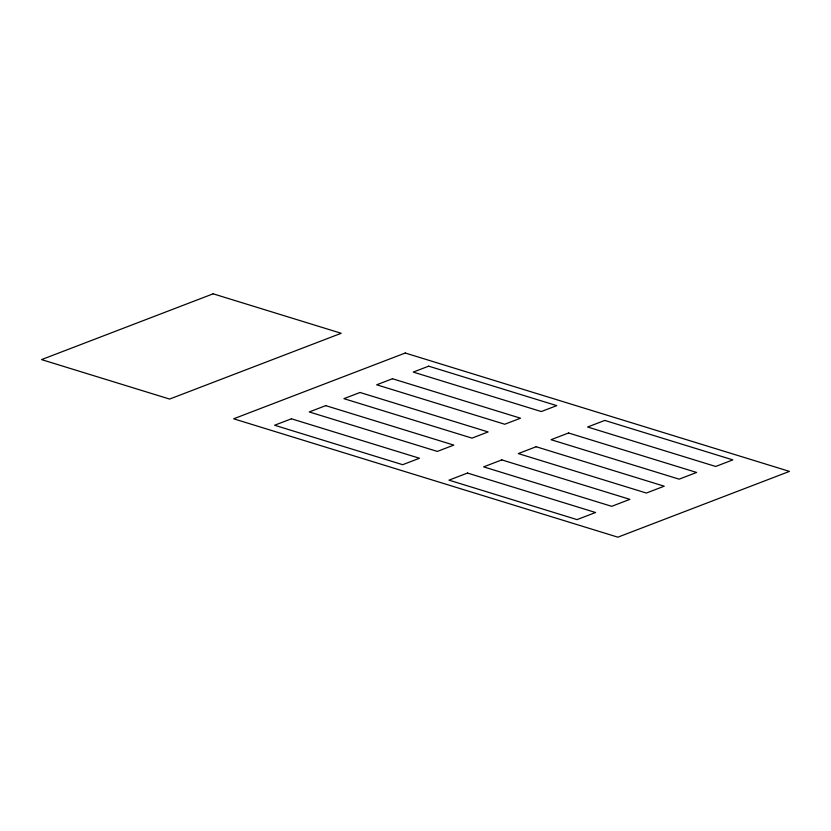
<?xml version="1.0" encoding="UTF-8"?>
<svg xmlns="http://www.w3.org/2000/svg" width="831" height="831" viewBox="0 0 831 831"><rect width="100%" height="100%" fill="white"/><g stroke="black" fill="none" stroke-linecap="round" stroke-linejoin="round"><path stroke-width="1.25" d="M213.141 293.821L41.55 359.605L169.617 399.067L341.209 333.283L213.141 293.821M405.248 353.019L233.656 418.793L617.859 537.179L789.45 471.395L405.248 353.019M392.461 378.739L376.682 384.795L504.749 424.246L520.528 418.201L392.461 378.739M291.411 418.793L274.594 425.243L402.661 464.695L419.478 458.255L291.411 418.793M325.731 405.632L309.257 411.947L437.324 451.41L453.799 445.094L325.731 405.632M360.041 392.481L343.92 398.662L471.987 438.124L488.109 431.943L360.041 392.481M428.682 366.17L413.236 372.091L541.303 411.553L556.749 405.632L428.682 366.17M568.56 432.993L551.057 439.703L679.124 479.165L696.627 472.455L568.56 432.993M467.5 473.047L448.969 480.152L577.036 519.614L595.567 512.509L467.5 473.047M501.82 459.896L483.632 466.866L611.699 506.328L629.888 499.358L501.82 459.896M536.14 446.735L518.295 453.581L646.362 493.043L664.208 486.197L536.14 446.735M604.781 420.424L587.621 427.009L715.688 466.461L732.849 459.886L604.781 420.424"/></g></svg>
